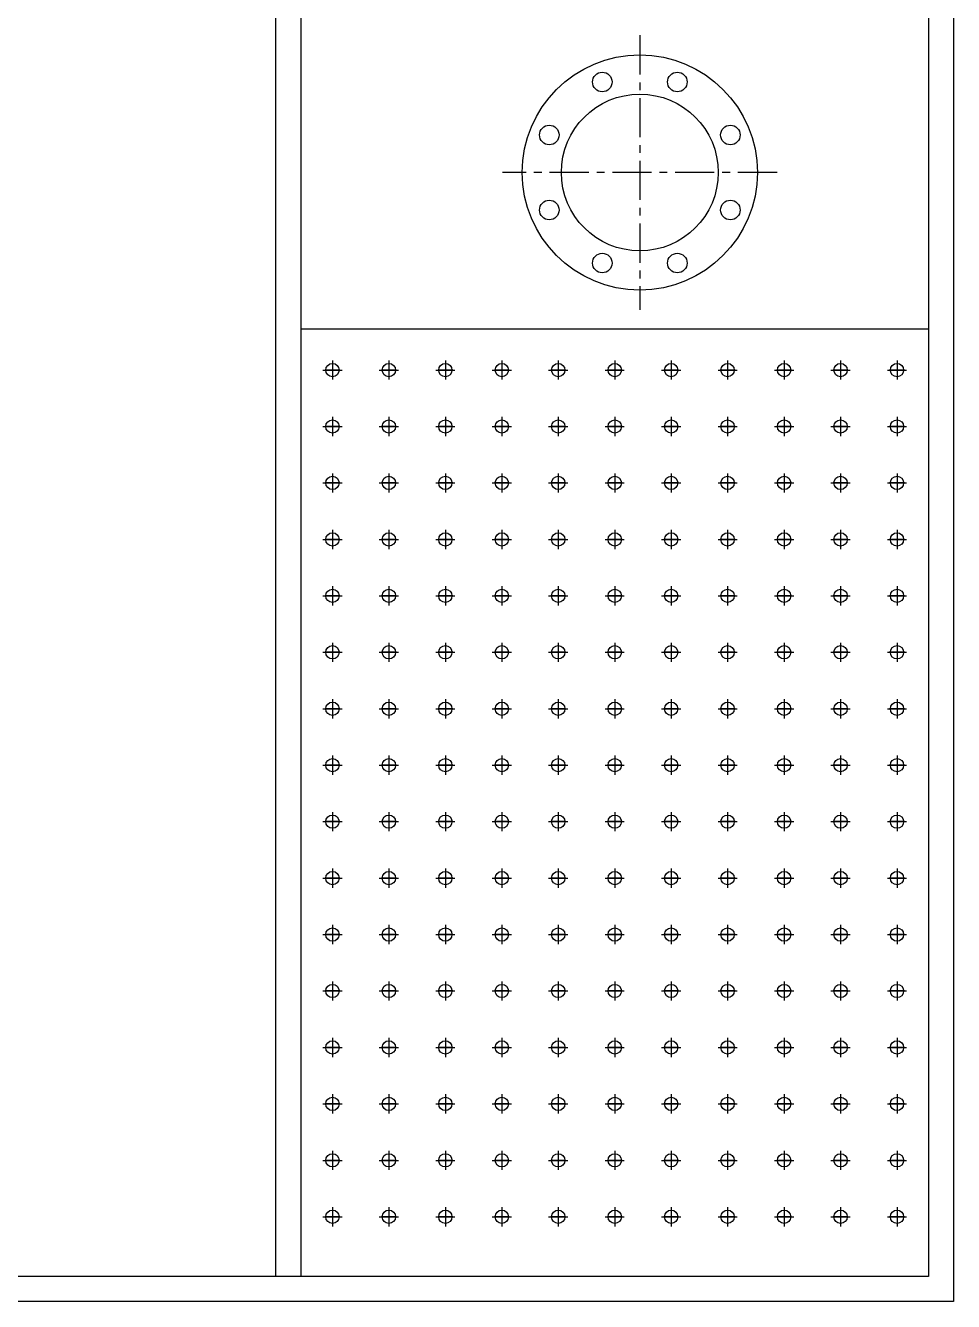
# Model space of a CAD drawing. Header units: millimetres. Extents: x 14797 to 39010, y -1427 to 15695.
# Drawn here: x 23858 to 25337, y 9922 to 11956 of the extents above; entities that cross this region are included whole.
import ezdxf

# ---------------------------------------------------------------- set-up
doc = ezdxf.new("R2010")
doc.units = ezdxf.units.MM
doc.linetypes.add('CENTER', pattern=[2, 1.25, -0.25, 0.25, -0.25])
doc.layers.add('CENTER', color=1, linetype='CENTER')

msp = doc.modelspace()

# ---------------------------------------------------------------- linework, layer by layer
at = {"color": 3}
for p, q in [((25337, 13521.9), (25337, 9921.9)), ((24257, 9961.9), (24257, 13481.9)), ((24297, 9961.9), (24297, 13481.9)), ((25297, 13481.9), (25297, 9961.9)), ((25297, 11471.9), (24297, 11471.9)), ((25297, 9961.9), (19947, 9961.9)), ((25337, 9921.9), (18867, 9921.9))]:
    msp.add_line(p, q, dxfattribs=at)
for centre, radius in [((24837, 11721.9), 187.5), ((24777.2, 11866.2), 15.6), ((24896.8, 11866.2), 15.6), ((24837, 11721.9), 125), ((24692.7, 11781.7), 15.6), ((24981.4, 11781.7), 15.6), ((24692.7, 11662.1), 15.6), ((24981.4, 11662.1), 15.6), ((24777.2, 11577.5), 15.6), ((24896.8, 11577.5), 15.6)]:
    msp.add_circle(centre, radius, dxfattribs=at)
for centre in [(24347, 11406.9), (24437, 11406.9), (24527, 11406.9), (24617, 11406.9), (24707, 11406.9), (24797, 11406.9), (24887, 11406.9), (24977, 11406.9), (25067, 11406.9), (25157, 11406.9), (25247, 11406.9), (24347, 11316.9), (24437, 11316.9), (24527, 11316.9), (24617, 11316.9), (24707, 11316.9), (24797, 11316.9), (24887, 11316.9), (24977, 11316.9), (25067, 11316.9), (25157, 11316.9), (25247, 11316.9), (24347, 11226.9), (24437, 11226.9), (24527, 11226.9), (24617, 11226.9), (24707, 11226.9), (24797, 11226.9), (24887, 11226.9), (24977, 11226.9), (25067, 11226.9), (25157, 11226.9), (25247, 11226.9), (24347, 11136.9), (24437, 11136.9), (24527, 11136.9), (24617, 11136.9), (24707, 11136.9), (24797, 11136.9), (24887, 11136.9), (24977, 11136.9), (25067, 11136.9), (25157, 11136.9), (25247, 11136.9), (24347, 11046.9), (24437, 11046.9), (24527, 11046.9), (24617, 11046.9), (24707, 11046.9), (24797, 11046.9), (24887, 11046.9), (24977, 11046.9), (25067, 11046.9), (25157, 11046.9), (25247, 11046.9), (24347, 10956.9), (24437, 10956.9), (24527, 10956.9), (24617, 10956.9), (24707, 10956.9), (24797, 10956.9), (24887, 10956.9), (24977, 10956.9), (25067, 10956.9), (25157, 10956.9), (25247, 10956.9), (24347, 10866.9), (24437, 10866.9), (24527, 10866.9), (24617, 10866.9), (24707, 10866.9), (24797, 10866.9), (24887, 10866.9), (24977, 10866.9), (25067, 10866.9), (25157, 10866.9), (25247, 10866.9), (24347, 10776.9), (24437, 10776.9), (24527, 10776.9), (24617, 10776.9), (24707, 10776.9), (24797, 10776.9), (24887, 10776.9), (24977, 10776.9), (25067, 10776.9), (25157, 10776.9), (25247, 10776.9), (24347, 10686.9), (24437, 10686.9), (24527, 10686.9), (24617, 10686.9), (24707, 10686.9), (24797, 10686.9), (24887, 10686.9), (24977, 10686.9), (25067, 10686.9), (25157, 10686.9), (25247, 10686.9), (24347, 10596.9), (24437, 10596.9), (24527, 10596.9), (24617, 10596.9), (24707, 10596.9), (24797, 10596.9), (24887, 10596.9), (24977, 10596.9), (25067, 10596.9), (25157, 10596.9), (25247, 10596.9), (24347, 10506.9), (24437, 10506.9), (24527, 10506.9), (24617, 10506.9), (24707, 10506.9), (24797, 10506.9), (24887, 10506.9), (24977, 10506.9), (25067, 10506.9), (25157, 10506.9), (25247, 10506.9), (24347, 10416.9), (24437, 10416.9), (24527, 10416.9), (24617, 10416.9), (24707, 10416.9), (24797, 10416.9), (24887, 10416.9), (24977, 10416.9), (25067, 10416.9), (25157, 10416.9), (25247, 10416.9), (24347, 10326.9), (24437, 10326.9), (24527, 10326.9), (24617, 10326.9), (24707, 10326.9), (24797, 10326.9), (24887, 10326.9), (24977, 10326.9), (25067, 10326.9), (25157, 10326.9), (25247, 10326.9), (24347, 10236.9), (24437, 10236.9), (24527, 10236.9), (24617, 10236.9), (24707, 10236.9), (24797, 10236.9), (24887, 10236.9), (24977, 10236.9), (25067, 10236.9), (25157, 10236.9), (25247, 10236.9), (24347, 10146.9), (24437, 10146.9), (24527, 10146.9), (24617, 10146.9), (24707, 10146.9), (24797, 10146.9), (24887, 10146.9), (24977, 10146.9), (25067, 10146.9), (25157, 10146.9), (25247, 10146.9), (24347, 10056.9), (24437, 10056.9), (24527, 10056.9), (24617, 10056.9), (24707, 10056.9), (24797, 10056.9), (24887, 10056.9), (24977, 10056.9), (25067, 10056.9), (25157, 10056.9), (25247, 10056.9)]:
    msp.add_circle(centre, 10.6)
at = {"layer": 'CENTER', "linetype": 'CENTER', "ltscale": 50}
for p, q in [((24837, 11940.6), (24837, 11503.1)), ((25055.8, 11721.9), (24618.3, 11721.9)), ((24347, 11422.2), (24347, 11391.6)), ((24347, 11418.6), (24347, 11395.1)), ((24437, 11422.2), (24437, 11391.6)), ((24437, 11418.6), (24437, 11395.1)), ((24527, 11422.2), (24527, 11391.6)), ((24527, 11418.6), (24527, 11395.1)), ((24617, 11422.2), (24617, 11391.6)), ((24617, 11418.6), (24617, 11395.1)), ((24707, 11422.2), (24707, 11391.6)), ((24707, 11418.6), (24707, 11395.1)), ((24797, 11422.2), (24797, 11391.6)), ((24797, 11418.6), (24797, 11395.1)), ((24887, 11422.2), (24887, 11391.6)), ((24887, 11418.6), (24887, 11395.1)), ((24977, 11422.2), (24977, 11391.6)), ((24977, 11418.6), (24977, 11395.1)), ((25067, 11422.2), (25067, 11391.6)), ((25067, 11418.6), (25067, 11395.1)), ((25157, 11422.2), (25157, 11391.6)), ((25157, 11418.6), (25157, 11395.1)), ((25247, 11422.2), (25247, 11391.6)), ((25247, 11418.6), (25247, 11395.1)), ((24331.7, 11406.9), (24362.3, 11406.9)), ((24358.8, 11406.9), (24335.3, 11406.9)), ((24335.3, 11406.9), (24358.8, 11406.9)), ((24358.8, 11406.9), (24335.3, 11406.9)), ((24421.7, 11406.9), (24452.3, 11406.9)), ((24448.8, 11406.9), (24425.3, 11406.9)), ((24425.3, 11406.9), (24448.8, 11406.9)), ((24448.8, 11406.9), (24425.3, 11406.9)), ((24511.7, 11406.9), (24542.3, 11406.9)), ((24538.8, 11406.9), (24515.3, 11406.9)), ((24515.3, 11406.9), (24538.8, 11406.9)), ((24538.8, 11406.9), (24515.3, 11406.9)), ((24601.7, 11406.9), (24632.3, 11406.9)), ((24628.8, 11406.9), (24605.3, 11406.9)), ((24605.3, 11406.9), (24628.8, 11406.9)), ((24628.8, 11406.9), (24605.3, 11406.9)), ((24691.7, 11406.9), (24722.3, 11406.9)), ((24718.8, 11406.9), (24695.3, 11406.9)), ((24695.3, 11406.9), (24718.8, 11406.9)), ((24718.8, 11406.9), (24695.3, 11406.9)), ((24781.7, 11406.9), (24812.3, 11406.9)), ((24808.8, 11406.9), (24785.3, 11406.9)), ((24785.3, 11406.9), (24808.8, 11406.9)), ((24808.8, 11406.9), (24785.3, 11406.9)), ((24871.7, 11406.9), (24902.3, 11406.9)), ((24898.8, 11406.9), (24875.3, 11406.9)), ((24875.3, 11406.9), (24898.8, 11406.9)), ((24898.8, 11406.9), (24875.3, 11406.9)), ((24961.7, 11406.9), (24992.3, 11406.9)), ((24988.8, 11406.9), (24965.3, 11406.9)), ((24965.3, 11406.9), (24988.8, 11406.9)), ((24988.8, 11406.9), (24965.3, 11406.9)), ((25051.7, 11406.9), (25082.3, 11406.9)), ((25078.8, 11406.9), (25055.3, 11406.9)), ((25055.3, 11406.9), (25078.8, 11406.9)), ((25078.8, 11406.9), (25055.3, 11406.9)), ((25141.7, 11406.9), (25172.3, 11406.9)), ((25168.8, 11406.9), (25145.3, 11406.9)), ((25145.3, 11406.9), (25168.8, 11406.9)), ((25168.8, 11406.9), (25145.3, 11406.9)), ((25231.7, 11406.9), (25262.3, 11406.9)), ((25258.8, 11406.9), (25235.3, 11406.9)), ((25235.3, 11406.9), (25258.8, 11406.9)), ((25258.8, 11406.9), (25235.3, 11406.9)), ((24347, 11332.2), (24347, 11301.6)), ((24437, 11332.2), (24437, 11301.6)), ((24527, 11332.2), (24527, 11301.6)), ((24617, 11332.2), (24617, 11301.6)), ((24707, 11332.2), (24707, 11301.6)), ((24797, 11332.2), (24797, 11301.6)), ((24887, 11332.2), (24887, 11301.6)), ((24977, 11332.2), (24977, 11301.6)), ((25067, 11332.2), (25067, 11301.6)), ((25157, 11332.2), (25157, 11301.6)), ((25247, 11332.2), (25247, 11301.6)), ((24331.7, 11316.9), (24362.3, 11316.9)), ((24358.8, 11316.9), (24335.3, 11316.9)), ((24335.3, 11316.9), (24358.8, 11316.9)), ((24358.8, 11316.9), (24335.3, 11316.9)), ((24347, 11328.6), (24347, 11305.1)), ((24421.7, 11316.9), (24452.3, 11316.9)), ((24448.8, 11316.9), (24425.3, 11316.9)), ((24425.3, 11316.9), (24448.8, 11316.9)), ((24448.8, 11316.9), (24425.3, 11316.9)), ((24437, 11328.6), (24437, 11305.1)), ((24511.7, 11316.9), (24542.3, 11316.9)), ((24538.8, 11316.9), (24515.3, 11316.9)), ((24515.3, 11316.9), (24538.8, 11316.9)), ((24538.8, 11316.9), (24515.3, 11316.9)), ((24527, 11328.6), (24527, 11305.1)), ((24601.7, 11316.9), (24632.3, 11316.9)), ((24628.8, 11316.9), (24605.3, 11316.9)), ((24605.3, 11316.9), (24628.8, 11316.9)), ((24628.8, 11316.9), (24605.3, 11316.9)), ((24617, 11328.6), (24617, 11305.1)), ((24691.7, 11316.9), (24722.3, 11316.9)), ((24718.8, 11316.9), (24695.3, 11316.9)), ((24695.3, 11316.9), (24718.8, 11316.9)), ((24718.8, 11316.9), (24695.3, 11316.9)), ((24707, 11328.6), (24707, 11305.1)), ((24781.7, 11316.9), (24812.3, 11316.9)), ((24808.8, 11316.9), (24785.3, 11316.9)), ((24785.3, 11316.9), (24808.8, 11316.9)), ((24808.8, 11316.9), (24785.3, 11316.9)), ((24797, 11328.6), (24797, 11305.1)), ((24871.7, 11316.9), (24902.3, 11316.9)), ((24898.8, 11316.9), (24875.3, 11316.9)), ((24875.3, 11316.9), (24898.8, 11316.9)), ((24898.8, 11316.9), (24875.3, 11316.9)), ((24887, 11328.6), (24887, 11305.1)), ((24961.7, 11316.9), (24992.3, 11316.9)), ((24988.8, 11316.9), (24965.3, 11316.9)), ((24965.3, 11316.9), (24988.8, 11316.9)), ((24988.8, 11316.9), (24965.3, 11316.9)), ((24977, 11328.6), (24977, 11305.1)), ((25051.7, 11316.9), (25082.3, 11316.9)), ((25078.8, 11316.9), (25055.3, 11316.9)), ((25055.3, 11316.9), (25078.8, 11316.9)), ((25078.8, 11316.9), (25055.3, 11316.9)), ((25067, 11328.6), (25067, 11305.1)), ((25141.7, 11316.9), (25172.3, 11316.9)), ((25168.8, 11316.9), (25145.3, 11316.9)), ((25145.3, 11316.9), (25168.8, 11316.9)), ((25168.8, 11316.9), (25145.3, 11316.9)), ((25157, 11328.6), (25157, 11305.1)), ((25231.7, 11316.9), (25262.3, 11316.9)), ((25258.8, 11316.9), (25235.3, 11316.9)), ((25235.3, 11316.9), (25258.8, 11316.9)), ((25258.8, 11316.9), (25235.3, 11316.9)), ((25247, 11328.6), (25247, 11305.1)), ((24347, 11242.2), (24347, 11211.6)), ((24347, 11238.6), (24347, 11215.1)), ((24437, 11242.2), (24437, 11211.6)), ((24437, 11238.6), (24437, 11215.1)), ((24527, 11242.2), (24527, 11211.6)), ((24527, 11238.6), (24527, 11215.1)), ((24617, 11242.2), (24617, 11211.6)), ((24617, 11238.6), (24617, 11215.1)), ((24707, 11242.2), (24707, 11211.6)), ((24707, 11238.6), (24707, 11215.1)), ((24797, 11242.2), (24797, 11211.6)), ((24797, 11238.6), (24797, 11215.1)), ((24887, 11242.2), (24887, 11211.6)), ((24887, 11238.6), (24887, 11215.1)), ((24977, 11242.2), (24977, 11211.6)), ((24977, 11238.6), (24977, 11215.1)), ((25067, 11242.2), (25067, 11211.6)), ((25067, 11238.6), (25067, 11215.1)), ((25157, 11242.2), (25157, 11211.6)), ((25157, 11238.6), (25157, 11215.1)), ((25247, 11242.2), (25247, 11211.6)), ((25247, 11238.6), (25247, 11215.1)), ((24331.7, 11226.9), (24362.3, 11226.9)), ((24358.8, 11226.9), (24335.3, 11226.9)), ((24335.3, 11226.9), (24358.8, 11226.9)), ((24358.8, 11226.9), (24335.3, 11226.9)), ((24421.7, 11226.9), (24452.3, 11226.9)), ((24448.8, 11226.9), (24425.3, 11226.9)), ((24425.3, 11226.9), (24448.8, 11226.9)), ((24448.8, 11226.9), (24425.3, 11226.9)), ((24511.7, 11226.9), (24542.3, 11226.9)), ((24538.8, 11226.9), (24515.3, 11226.9)), ((24515.3, 11226.9), (24538.8, 11226.9)), ((24538.8, 11226.9), (24515.3, 11226.9)), ((24601.7, 11226.9), (24632.3, 11226.9)), ((24628.8, 11226.9), (24605.3, 11226.9)), ((24605.3, 11226.9), (24628.8, 11226.9)), ((24628.8, 11226.9), (24605.3, 11226.9)), ((24691.7, 11226.9), (24722.3, 11226.9)), ((24718.8, 11226.9), (24695.3, 11226.9)), ((24695.3, 11226.9), (24718.8, 11226.9)), ((24718.8, 11226.9), (24695.3, 11226.9)), ((24781.7, 11226.9), (24812.3, 11226.9)), ((24808.8, 11226.9), (24785.3, 11226.9)), ((24785.3, 11226.9), (24808.8, 11226.9)), ((24808.8, 11226.9), (24785.3, 11226.9)), ((24871.7, 11226.9), (24902.3, 11226.9)), ((24898.8, 11226.9), (24875.3, 11226.9)), ((24875.3, 11226.9), (24898.8, 11226.9)), ((24898.8, 11226.9), (24875.3, 11226.9)), ((24961.7, 11226.9), (24992.3, 11226.9)), ((24988.8, 11226.9), (24965.3, 11226.9)), ((24965.3, 11226.9), (24988.8, 11226.9)), ((24988.8, 11226.9), (24965.3, 11226.9)), ((25051.7, 11226.9), (25082.3, 11226.9)), ((25078.8, 11226.9), (25055.3, 11226.9)), ((25055.3, 11226.9), (25078.8, 11226.9)), ((25078.8, 11226.9), (25055.3, 11226.9)), ((25141.7, 11226.9), (25172.3, 11226.9)), ((25168.8, 11226.9), (25145.3, 11226.9)), ((25145.3, 11226.9), (25168.8, 11226.9)), ((25168.8, 11226.9), (25145.3, 11226.9)), ((25231.7, 11226.9), (25262.3, 11226.9)), ((25258.8, 11226.9), (25235.3, 11226.9)), ((25235.3, 11226.9), (25258.8, 11226.9)), ((25258.8, 11226.9), (25235.3, 11226.9)), ((24347, 11152.2), (24347, 11121.6)), ((24347, 11148.6), (24347, 11125.1)), ((24437, 11152.2), (24437, 11121.6)), ((24437, 11148.6), (24437, 11125.1)), ((24527, 11152.2), (24527, 11121.6)), ((24527, 11148.6), (24527, 11125.1)), ((24617, 11152.2), (24617, 11121.6)), ((24617, 11148.6), (24617, 11125.1)), ((24707, 11152.2), (24707, 11121.6)), ((24707, 11148.6), (24707, 11125.1)), ((24797, 11152.2), (24797, 11121.6)), ((24797, 11148.6), (24797, 11125.1)), ((24887, 11152.2), (24887, 11121.6)), ((24887, 11148.6), (24887, 11125.1)), ((24977, 11152.2), (24977, 11121.6)), ((24977, 11148.6), (24977, 11125.1)), ((25067, 11152.2), (25067, 11121.6)), ((25067, 11148.6), (25067, 11125.1)), ((25157, 11152.2), (25157, 11121.6)), ((25157, 11148.6), (25157, 11125.1)), ((25247, 11152.2), (25247, 11121.6)), ((25247, 11148.6), (25247, 11125.1)), ((24331.7, 11136.9), (24362.3, 11136.9)), ((24358.8, 11136.9), (24335.3, 11136.9)), ((24335.3, 11136.9), (24358.8, 11136.9)), ((24358.8, 11136.9), (24335.3, 11136.9)), ((24421.7, 11136.9), (24452.3, 11136.9)), ((24448.8, 11136.9), (24425.3, 11136.9)), ((24425.3, 11136.9), (24448.8, 11136.9)), ((24448.8, 11136.9), (24425.3, 11136.9)), ((24511.7, 11136.9), (24542.3, 11136.9)), ((24538.8, 11136.9), (24515.3, 11136.9)), ((24515.3, 11136.9), (24538.8, 11136.9)), ((24538.8, 11136.9), (24515.3, 11136.9)), ((24601.7, 11136.9), (24632.3, 11136.9)), ((24628.8, 11136.9), (24605.3, 11136.9)), ((24605.3, 11136.9), (24628.8, 11136.9)), ((24628.8, 11136.9), (24605.3, 11136.9)), ((24691.7, 11136.9), (24722.3, 11136.9)), ((24718.8, 11136.9), (24695.3, 11136.9)), ((24695.3, 11136.9), (24718.8, 11136.9)), ((24718.8, 11136.9), (24695.3, 11136.9)), ((24781.7, 11136.9), (24812.3, 11136.9)), ((24808.8, 11136.9), (24785.3, 11136.9)), ((24785.3, 11136.9), (24808.8, 11136.9)), ((24808.8, 11136.9), (24785.3, 11136.9)), ((24871.7, 11136.9), (24902.3, 11136.9)), ((24898.8, 11136.9), (24875.3, 11136.9)), ((24875.3, 11136.9), (24898.8, 11136.9)), ((24898.8, 11136.9), (24875.3, 11136.9)), ((24961.7, 11136.9), (24992.3, 11136.9)), ((24988.8, 11136.9), (24965.3, 11136.9)), ((24965.3, 11136.9), (24988.8, 11136.9)), ((24988.8, 11136.9), (24965.3, 11136.9)), ((25051.7, 11136.9), (25082.3, 11136.9)), ((25078.8, 11136.9), (25055.3, 11136.9)), ((25055.3, 11136.9), (25078.8, 11136.9)), ((25078.8, 11136.9), (25055.3, 11136.9)), ((25141.7, 11136.9), (25172.3, 11136.9)), ((25168.8, 11136.9), (25145.3, 11136.9)), ((25145.3, 11136.9), (25168.8, 11136.9)), ((25168.8, 11136.9), (25145.3, 11136.9)), ((25231.7, 11136.9), (25262.3, 11136.9)), ((25258.8, 11136.9), (25235.3, 11136.9)), ((25235.3, 11136.9), (25258.8, 11136.9)), ((25258.8, 11136.9), (25235.3, 11136.9)), ((24331.7, 11046.9), (24362.3, 11046.9)), ((24358.8, 11046.9), (24335.3, 11046.9)), ((24335.3, 11046.9), (24358.8, 11046.9)), ((24358.8, 11046.9), (24335.3, 11046.9)), ((24347, 11062.2), (24347, 11031.6)), ((24347, 11058.6), (24347, 11035.1)), ((24421.7, 11046.9), (24452.3, 11046.9)), ((24448.8, 11046.9), (24425.3, 11046.9)), ((24425.3, 11046.9), (24448.8, 11046.9)), ((24448.8, 11046.9), (24425.3, 11046.9)), ((24437, 11062.2), (24437, 11031.6)), ((24437, 11058.6), (24437, 11035.1)), ((24511.7, 11046.9), (24542.3, 11046.9)), ((24538.8, 11046.9), (24515.3, 11046.9)), ((24515.3, 11046.9), (24538.8, 11046.9)), ((24538.8, 11046.9), (24515.3, 11046.9)), ((24527, 11062.2), (24527, 11031.6)), ((24527, 11058.6), (24527, 11035.1)), ((24601.7, 11046.9), (24632.3, 11046.9)), ((24628.8, 11046.9), (24605.3, 11046.9)), ((24605.3, 11046.9), (24628.8, 11046.9)), ((24628.8, 11046.9), (24605.3, 11046.9)), ((24617, 11062.2), (24617, 11031.6)), ((24617, 11058.6), (24617, 11035.1)), ((24691.7, 11046.9), (24722.3, 11046.9)), ((24718.8, 11046.9), (24695.3, 11046.9)), ((24695.3, 11046.9), (24718.8, 11046.9)), ((24718.8, 11046.9), (24695.3, 11046.9)), ((24707, 11062.2), (24707, 11031.6)), ((24707, 11058.6), (24707, 11035.1)), ((24781.7, 11046.9), (24812.3, 11046.9)), ((24808.8, 11046.9), (24785.3, 11046.9)), ((24785.3, 11046.9), (24808.8, 11046.9)), ((24808.8, 11046.9), (24785.3, 11046.9)), ((24797, 11062.2), (24797, 11031.6)), ((24797, 11058.6), (24797, 11035.1)), ((24871.7, 11046.9), (24902.3, 11046.9)), ((24898.8, 11046.9), (24875.3, 11046.9)), ((24875.3, 11046.9), (24898.8, 11046.9)), ((24898.8, 11046.9), (24875.3, 11046.9)), ((24887, 11062.2), (24887, 11031.6)), ((24887, 11058.6), (24887, 11035.1)), ((24961.7, 11046.9), (24992.3, 11046.9)), ((24988.8, 11046.9), (24965.3, 11046.9)), ((24965.3, 11046.9), (24988.8, 11046.9)), ((24988.8, 11046.9), (24965.3, 11046.9)), ((24977, 11062.2), (24977, 11031.6)), ((24977, 11058.6), (24977, 11035.1)), ((25051.7, 11046.9), (25082.3, 11046.9)), ((25078.8, 11046.9), (25055.3, 11046.9)), ((25055.3, 11046.9), (25078.8, 11046.9)), ((25078.8, 11046.9), (25055.3, 11046.9)), ((25067, 11062.2), (25067, 11031.6)), ((25067, 11058.6), (25067, 11035.1)), ((25141.7, 11046.9), (25172.3, 11046.9)), ((25168.8, 11046.9), (25145.3, 11046.9)), ((25145.3, 11046.9), (25168.8, 11046.9)), ((25168.8, 11046.9), (25145.3, 11046.9)), ((25157, 11062.2), (25157, 11031.6)), ((25157, 11058.6), (25157, 11035.1)), ((25231.7, 11046.9), (25262.3, 11046.9)), ((25258.8, 11046.9), (25235.3, 11046.9)), ((25235.3, 11046.9), (25258.8, 11046.9)), ((25258.8, 11046.9), (25235.3, 11046.9)), ((25247, 11062.2), (25247, 11031.6)), ((25247, 11058.6), (25247, 11035.1)), ((24347, 10972.2), (24347, 10941.6)), ((24347, 10968.6), (24347, 10945.1)), ((24437, 10972.2), (24437, 10941.6)), ((24437, 10968.6), (24437, 10945.1)), ((24527, 10972.2), (24527, 10941.6)), ((24527, 10968.6), (24527, 10945.1)), ((24617, 10972.2), (24617, 10941.6)), ((24617, 10968.6), (24617, 10945.1)), ((24707, 10972.2), (24707, 10941.6)), ((24707, 10968.6), (24707, 10945.1)), ((24797, 10972.2), (24797, 10941.6)), ((24797, 10968.6), (24797, 10945.1)), ((24887, 10972.2), (24887, 10941.6)), ((24887, 10968.6), (24887, 10945.1)), ((24977, 10972.2), (24977, 10941.6)), ((24977, 10968.6), (24977, 10945.1)), ((25067, 10972.2), (25067, 10941.6)), ((25067, 10968.6), (25067, 10945.1)), ((25157, 10972.2), (25157, 10941.6)), ((25157, 10968.6), (25157, 10945.1)), ((25247, 10972.2), (25247, 10941.6)), ((25247, 10968.6), (25247, 10945.1)), ((24331.7, 10956.9), (24362.3, 10956.9)), ((24358.8, 10956.9), (24335.3, 10956.9)), ((24335.3, 10956.9), (24358.8, 10956.9)), ((24358.8, 10956.9), (24335.3, 10956.9)), ((24421.7, 10956.9), (24452.3, 10956.9)), ((24448.8, 10956.9), (24425.3, 10956.9)), ((24425.3, 10956.9), (24448.8, 10956.9)), ((24448.8, 10956.9), (24425.3, 10956.9)), ((24511.7, 10956.9), (24542.3, 10956.9)), ((24538.8, 10956.9), (24515.3, 10956.9)), ((24515.3, 10956.9), (24538.8, 10956.9)), ((24538.8, 10956.9), (24515.3, 10956.9)), ((24601.7, 10956.9), (24632.3, 10956.9)), ((24628.8, 10956.9), (24605.3, 10956.9)), ((24605.3, 10956.9), (24628.8, 10956.9)), ((24628.8, 10956.9), (24605.3, 10956.9)), ((24691.7, 10956.9), (24722.3, 10956.9)), ((24718.8, 10956.9), (24695.3, 10956.9)), ((24695.3, 10956.9), (24718.8, 10956.9)), ((24718.8, 10956.9), (24695.3, 10956.9)), ((24781.7, 10956.9), (24812.3, 10956.9)), ((24808.8, 10956.9), (24785.3, 10956.9)), ((24785.3, 10956.9), (24808.8, 10956.9)), ((24808.8, 10956.9), (24785.3, 10956.9)), ((24871.7, 10956.9), (24902.3, 10956.9)), ((24898.8, 10956.9), (24875.3, 10956.9)), ((24875.3, 10956.9), (24898.8, 10956.9)), ((24898.8, 10956.9), (24875.3, 10956.9)), ((24961.7, 10956.9), (24992.3, 10956.9)), ((24988.8, 10956.9), (24965.3, 10956.9)), ((24965.3, 10956.9), (24988.8, 10956.9)), ((24988.8, 10956.9), (24965.3, 10956.9)), ((25051.7, 10956.9), (25082.3, 10956.9)), ((25078.8, 10956.9), (25055.3, 10956.9)), ((25055.3, 10956.9), (25078.8, 10956.9)), ((25078.8, 10956.9), (25055.3, 10956.9)), ((25141.7, 10956.9), (25172.3, 10956.9)), ((25168.8, 10956.9), (25145.3, 10956.9)), ((25145.3, 10956.9), (25168.8, 10956.9)), ((25168.8, 10956.9), (25145.3, 10956.9)), ((25231.7, 10956.9), (25262.3, 10956.9)), ((25258.8, 10956.9), (25235.3, 10956.9)), ((25235.3, 10956.9), (25258.8, 10956.9)), ((25258.8, 10956.9), (25235.3, 10956.9)), ((24331.7, 10866.9), (24362.3, 10866.9)), ((24358.8, 10866.9), (24335.3, 10866.9)), ((24335.3, 10866.9), (24358.8, 10866.9)), ((24358.8, 10866.9), (24335.3, 10866.9)), ((24347, 10882.2), (24347, 10851.6)), ((24347, 10878.6), (24347, 10855.1)), ((24421.7, 10866.9), (24452.3, 10866.9)), ((24448.8, 10866.9), (24425.3, 10866.9)), ((24425.3, 10866.9), (24448.8, 10866.9)), ((24448.8, 10866.9), (24425.3, 10866.9)), ((24437, 10882.2), (24437, 10851.6)), ((24437, 10878.6), (24437, 10855.1)), ((24511.7, 10866.9), (24542.3, 10866.9)), ((24538.8, 10866.9), (24515.3, 10866.9)), ((24515.3, 10866.9), (24538.8, 10866.9)), ((24538.8, 10866.9), (24515.3, 10866.9)), ((24527, 10882.2), (24527, 10851.6)), ((24527, 10878.6), (24527, 10855.1)), ((24601.7, 10866.9), (24632.3, 10866.9)), ((24628.8, 10866.9), (24605.3, 10866.9)), ((24605.3, 10866.9), (24628.8, 10866.9)), ((24628.8, 10866.9), (24605.3, 10866.9)), ((24617, 10882.2), (24617, 10851.6)), ((24617, 10878.6), (24617, 10855.1)), ((24691.7, 10866.9), (24722.3, 10866.9)), ((24718.8, 10866.9), (24695.3, 10866.9)), ((24695.3, 10866.9), (24718.8, 10866.9)), ((24718.8, 10866.9), (24695.3, 10866.9)), ((24707, 10882.2), (24707, 10851.6)), ((24707, 10878.6), (24707, 10855.1)), ((24781.7, 10866.9), (24812.3, 10866.9)), ((24808.8, 10866.9), (24785.3, 10866.9)), ((24785.3, 10866.9), (24808.8, 10866.9)), ((24808.8, 10866.9), (24785.3, 10866.9)), ((24797, 10882.2), (24797, 10851.6)), ((24797, 10878.6), (24797, 10855.1)), ((24871.7, 10866.9), (24902.3, 10866.9)), ((24898.8, 10866.9), (24875.3, 10866.9)), ((24875.3, 10866.9), (24898.8, 10866.9)), ((24898.8, 10866.9), (24875.3, 10866.9)), ((24887, 10882.2), (24887, 10851.6)), ((24887, 10878.6), (24887, 10855.1)), ((24961.7, 10866.9), (24992.3, 10866.9)), ((24988.8, 10866.9), (24965.3, 10866.9)), ((24965.3, 10866.9), (24988.8, 10866.9)), ((24988.8, 10866.9), (24965.3, 10866.9)), ((24977, 10882.2), (24977, 10851.6)), ((24977, 10878.6), (24977, 10855.1)), ((25051.7, 10866.9), (25082.3, 10866.9)), ((25078.8, 10866.9), (25055.3, 10866.9)), ((25055.3, 10866.9), (25078.8, 10866.9)), ((25078.8, 10866.9), (25055.3, 10866.9)), ((25067, 10882.2), (25067, 10851.6)), ((25067, 10878.6), (25067, 10855.1)), ((25141.7, 10866.9), (25172.3, 10866.9)), ((25168.8, 10866.9), (25145.3, 10866.9)), ((25145.3, 10866.9), (25168.8, 10866.9)), ((25168.8, 10866.9), (25145.3, 10866.9)), ((25157, 10882.2), (25157, 10851.6)), ((25157, 10878.6), (25157, 10855.1)), ((25231.7, 10866.9), (25262.3, 10866.9)), ((25258.8, 10866.9), (25235.3, 10866.9)), ((25235.3, 10866.9), (25258.8, 10866.9)), ((25258.8, 10866.9), (25235.3, 10866.9)), ((25247, 10882.2), (25247, 10851.6)), ((25247, 10878.6), (25247, 10855.1)), ((24347, 10792.2), (24347, 10761.6)), ((24347, 10788.6), (24347, 10765.1)), ((24437, 10792.2), (24437, 10761.6)), ((24437, 10788.6), (24437, 10765.1)), ((24527, 10792.2), (24527, 10761.6)), ((24527, 10788.6), (24527, 10765.1)), ((24617, 10792.2), (24617, 10761.6)), ((24617, 10788.6), (24617, 10765.1)), ((24707, 10792.2), (24707, 10761.6)), ((24707, 10788.6), (24707, 10765.1)), ((24797, 10792.2), (24797, 10761.6)), ((24797, 10788.6), (24797, 10765.1)), ((24887, 10792.2), (24887, 10761.6)), ((24887, 10788.6), (24887, 10765.1)), ((24977, 10792.2), (24977, 10761.6)), ((24977, 10788.6), (24977, 10765.1)), ((25067, 10792.2), (25067, 10761.6)), ((25067, 10788.6), (25067, 10765.1)), ((25157, 10792.2), (25157, 10761.6)), ((25157, 10788.6), (25157, 10765.1)), ((25247, 10792.2), (25247, 10761.6)), ((25247, 10788.6), (25247, 10765.1)), ((24331.7, 10776.9), (24362.3, 10776.9)), ((24358.8, 10776.9), (24335.3, 10776.9)), ((24335.3, 10776.9), (24358.8, 10776.9)), ((24358.8, 10776.9), (24335.3, 10776.9)), ((24421.7, 10776.9), (24452.3, 10776.9)), ((24448.8, 10776.9), (24425.3, 10776.9)), ((24425.3, 10776.9), (24448.8, 10776.9)), ((24448.8, 10776.9), (24425.3, 10776.9)), ((24511.7, 10776.9), (24542.3, 10776.9)), ((24538.8, 10776.9), (24515.3, 10776.9)), ((24515.3, 10776.9), (24538.8, 10776.9)), ((24538.8, 10776.9), (24515.3, 10776.9)), ((24601.7, 10776.9), (24632.3, 10776.9)), ((24628.8, 10776.9), (24605.3, 10776.9)), ((24605.3, 10776.9), (24628.8, 10776.9)), ((24628.8, 10776.9), (24605.3, 10776.9)), ((24691.7, 10776.9), (24722.3, 10776.9)), ((24718.8, 10776.9), (24695.3, 10776.9)), ((24695.3, 10776.9), (24718.8, 10776.9)), ((24718.8, 10776.9), (24695.3, 10776.9)), ((24781.7, 10776.9), (24812.3, 10776.9)), ((24808.8, 10776.9), (24785.3, 10776.9)), ((24785.3, 10776.9), (24808.8, 10776.9)), ((24808.8, 10776.9), (24785.3, 10776.9)), ((24871.7, 10776.9), (24902.3, 10776.9)), ((24898.8, 10776.9), (24875.3, 10776.9)), ((24875.3, 10776.9), (24898.8, 10776.9)), ((24898.8, 10776.9), (24875.3, 10776.9)), ((24961.7, 10776.9), (24992.3, 10776.9)), ((24988.8, 10776.9), (24965.3, 10776.9)), ((24965.3, 10776.9), (24988.8, 10776.9)), ((24988.8, 10776.9), (24965.3, 10776.9)), ((25051.7, 10776.9), (25082.3, 10776.9)), ((25078.8, 10776.9), (25055.3, 10776.9)), ((25055.3, 10776.9), (25078.8, 10776.9)), ((25078.8, 10776.9), (25055.3, 10776.9)), ((25141.7, 10776.9), (25172.3, 10776.9)), ((25168.8, 10776.9), (25145.3, 10776.9)), ((25145.3, 10776.9), (25168.8, 10776.9)), ((25168.8, 10776.9), (25145.3, 10776.9)), ((25231.7, 10776.9), (25262.3, 10776.9)), ((25258.8, 10776.9), (25235.3, 10776.9)), ((25235.3, 10776.9), (25258.8, 10776.9)), ((25258.8, 10776.9), (25235.3, 10776.9)), ((24347, 10702.2), (24347, 10671.6)), ((24437, 10702.2), (24437, 10671.6)), ((24527, 10702.2), (24527, 10671.6)), ((24617, 10702.2), (24617, 10671.6)), ((24707, 10702.2), (24707, 10671.6)), ((24797, 10702.2), (24797, 10671.6)), ((24887, 10702.2), (24887, 10671.6)), ((24977, 10702.2), (24977, 10671.6)), ((25067, 10702.2), (25067, 10671.6)), ((25157, 10702.2), (25157, 10671.6)), ((25247, 10702.2), (25247, 10671.6)), ((24331.7, 10686.9), (24362.3, 10686.9)), ((24358.8, 10686.9), (24335.3, 10686.9)), ((24335.3, 10686.9), (24358.8, 10686.9)), ((24358.8, 10686.9), (24335.3, 10686.9)), ((24347, 10698.6), (24347, 10675.1)), ((24421.7, 10686.9), (24452.3, 10686.9)), ((24448.8, 10686.9), (24425.3, 10686.9)), ((24425.3, 10686.9), (24448.8, 10686.9)), ((24448.8, 10686.9), (24425.3, 10686.9)), ((24437, 10698.6), (24437, 10675.1)), ((24511.7, 10686.9), (24542.3, 10686.9)), ((24538.8, 10686.9), (24515.3, 10686.9)), ((24515.3, 10686.9), (24538.8, 10686.9)), ((24538.8, 10686.9), (24515.3, 10686.9)), ((24527, 10698.6), (24527, 10675.1)), ((24601.7, 10686.9), (24632.3, 10686.9)), ((24628.8, 10686.9), (24605.3, 10686.9)), ((24605.3, 10686.9), (24628.8, 10686.9)), ((24628.8, 10686.9), (24605.3, 10686.9)), ((24617, 10698.6), (24617, 10675.1)), ((24691.7, 10686.9), (24722.3, 10686.9)), ((24718.8, 10686.9), (24695.3, 10686.9)), ((24695.3, 10686.9), (24718.8, 10686.9)), ((24718.8, 10686.9), (24695.3, 10686.9)), ((24707, 10698.6), (24707, 10675.1)), ((24781.7, 10686.9), (24812.3, 10686.9)), ((24808.8, 10686.9), (24785.3, 10686.9)), ((24785.3, 10686.9), (24808.8, 10686.9)), ((24808.8, 10686.9), (24785.3, 10686.9)), ((24797, 10698.6), (24797, 10675.1)), ((24871.7, 10686.9), (24902.3, 10686.9)), ((24898.8, 10686.9), (24875.3, 10686.9)), ((24875.3, 10686.9), (24898.8, 10686.9)), ((24898.8, 10686.9), (24875.3, 10686.9)), ((24887, 10698.6), (24887, 10675.1)), ((24961.7, 10686.9), (24992.3, 10686.9)), ((24988.8, 10686.9), (24965.3, 10686.9)), ((24965.3, 10686.9), (24988.8, 10686.9)), ((24988.8, 10686.9), (24965.3, 10686.9)), ((24977, 10698.6), (24977, 10675.1)), ((25051.7, 10686.9), (25082.3, 10686.9)), ((25078.8, 10686.9), (25055.3, 10686.9)), ((25055.3, 10686.9), (25078.8, 10686.9)), ((25078.8, 10686.9), (25055.3, 10686.9)), ((25067, 10698.6), (25067, 10675.1)), ((25141.7, 10686.9), (25172.3, 10686.9)), ((25168.8, 10686.9), (25145.3, 10686.9)), ((25145.3, 10686.9), (25168.8, 10686.9)), ((25168.8, 10686.9), (25145.3, 10686.9)), ((25157, 10698.6), (25157, 10675.1)), ((25231.7, 10686.9), (25262.3, 10686.9)), ((25258.8, 10686.9), (25235.3, 10686.9)), ((25235.3, 10686.9), (25258.8, 10686.9)), ((25258.8, 10686.9), (25235.3, 10686.9)), ((25247, 10698.6), (25247, 10675.1)), ((24347, 10612.2), (24347, 10581.6)), ((24347, 10608.6), (24347, 10585.1)), ((24437, 10612.2), (24437, 10581.6)), ((24437, 10608.6), (24437, 10585.1)), ((24527, 10612.2), (24527, 10581.6)), ((24527, 10608.6), (24527, 10585.1)), ((24617, 10612.2), (24617, 10581.6)), ((24617, 10608.6), (24617, 10585.1)), ((24707, 10612.2), (24707, 10581.6)), ((24707, 10608.6), (24707, 10585.1)), ((24797, 10612.2), (24797, 10581.6)), ((24797, 10608.6), (24797, 10585.1)), ((24887, 10612.2), (24887, 10581.6)), ((24887, 10608.6), (24887, 10585.1)), ((24977, 10612.2), (24977, 10581.6)), ((24977, 10608.6), (24977, 10585.1)), ((25067, 10612.2), (25067, 10581.6)), ((25067, 10608.6), (25067, 10585.1)), ((25157, 10612.2), (25157, 10581.6)), ((25157, 10608.6), (25157, 10585.1)), ((25247, 10612.2), (25247, 10581.6)), ((25247, 10608.6), (25247, 10585.1)), ((24331.7, 10596.9), (24362.3, 10596.9)), ((24358.8, 10596.9), (24335.3, 10596.9)), ((24335.3, 10596.9), (24358.8, 10596.9)), ((24358.8, 10596.9), (24335.3, 10596.9)), ((24421.7, 10596.9), (24452.3, 10596.9)), ((24448.8, 10596.9), (24425.3, 10596.9)), ((24425.3, 10596.9), (24448.8, 10596.9)), ((24448.8, 10596.9), (24425.3, 10596.9)), ((24511.7, 10596.9), (24542.3, 10596.9)), ((24538.8, 10596.9), (24515.3, 10596.9)), ((24515.3, 10596.9), (24538.8, 10596.9)), ((24538.8, 10596.9), (24515.3, 10596.9)), ((24601.7, 10596.9), (24632.3, 10596.9)), ((24628.8, 10596.9), (24605.3, 10596.9)), ((24605.3, 10596.9), (24628.8, 10596.9)), ((24628.8, 10596.9), (24605.3, 10596.9)), ((24691.7, 10596.9), (24722.3, 10596.9)), ((24718.8, 10596.9), (24695.3, 10596.9)), ((24695.3, 10596.9), (24718.8, 10596.9)), ((24718.8, 10596.9), (24695.3, 10596.9)), ((24781.7, 10596.9), (24812.3, 10596.9)), ((24808.8, 10596.9), (24785.3, 10596.9)), ((24785.3, 10596.9), (24808.8, 10596.9)), ((24808.8, 10596.9), (24785.3, 10596.9)), ((24871.7, 10596.9), (24902.3, 10596.9)), ((24898.8, 10596.9), (24875.3, 10596.9)), ((24875.3, 10596.9), (24898.8, 10596.9)), ((24898.8, 10596.9), (24875.3, 10596.9)), ((24961.7, 10596.9), (24992.3, 10596.9)), ((24988.8, 10596.9), (24965.3, 10596.9)), ((24965.3, 10596.9), (24988.8, 10596.9)), ((24988.8, 10596.9), (24965.3, 10596.9)), ((25051.7, 10596.9), (25082.3, 10596.9)), ((25078.8, 10596.9), (25055.3, 10596.9)), ((25055.3, 10596.9), (25078.8, 10596.9)), ((25078.8, 10596.9), (25055.3, 10596.9)), ((25141.7, 10596.9), (25172.3, 10596.9)), ((25168.8, 10596.9), (25145.3, 10596.9)), ((25145.3, 10596.9), (25168.8, 10596.9)), ((25168.8, 10596.9), (25145.3, 10596.9)), ((25231.7, 10596.9), (25262.3, 10596.9)), ((25258.8, 10596.9), (25235.3, 10596.9)), ((25235.3, 10596.9), (25258.8, 10596.9)), ((25258.8, 10596.9), (25235.3, 10596.9)), ((24347, 10522.2), (24347, 10491.6)), ((24347, 10518.6), (24347, 10495.1)), ((24437, 10522.2), (24437, 10491.6)), ((24437, 10518.6), (24437, 10495.1)), ((24527, 10522.2), (24527, 10491.6)), ((24527, 10518.6), (24527, 10495.1)), ((24617, 10522.2), (24617, 10491.6)), ((24617, 10518.6), (24617, 10495.1)), ((24707, 10522.2), (24707, 10491.6)), ((24707, 10518.6), (24707, 10495.1)), ((24797, 10522.2), (24797, 10491.6)), ((24797, 10518.6), (24797, 10495.1)), ((24887, 10522.2), (24887, 10491.6)), ((24887, 10518.6), (24887, 10495.1)), ((24977, 10522.2), (24977, 10491.6)), ((24977, 10518.6), (24977, 10495.1)), ((25067, 10522.2), (25067, 10491.6)), ((25067, 10518.6), (25067, 10495.1)), ((25157, 10522.2), (25157, 10491.6)), ((25157, 10518.6), (25157, 10495.1)), ((25247, 10522.2), (25247, 10491.6)), ((25247, 10518.6), (25247, 10495.1)), ((24331.7, 10506.9), (24362.3, 10506.9)), ((24358.8, 10506.9), (24335.3, 10506.9)), ((24335.3, 10506.9), (24358.8, 10506.9)), ((24358.8, 10506.9), (24335.3, 10506.9)), ((24421.7, 10506.9), (24452.3, 10506.9)), ((24448.8, 10506.9), (24425.3, 10506.9)), ((24425.3, 10506.9), (24448.8, 10506.9)), ((24448.8, 10506.9), (24425.3, 10506.9)), ((24511.7, 10506.9), (24542.3, 10506.9)), ((24538.8, 10506.9), (24515.3, 10506.9)), ((24515.3, 10506.9), (24538.8, 10506.9)), ((24538.8, 10506.9), (24515.3, 10506.9)), ((24601.7, 10506.9), (24632.3, 10506.9)), ((24628.8, 10506.9), (24605.3, 10506.9)), ((24605.3, 10506.9), (24628.8, 10506.9)), ((24628.8, 10506.9), (24605.3, 10506.9)), ((24691.7, 10506.9), (24722.3, 10506.9)), ((24718.8, 10506.9), (24695.3, 10506.9)), ((24695.3, 10506.9), (24718.8, 10506.9)), ((24718.8, 10506.9), (24695.3, 10506.9)), ((24781.7, 10506.9), (24812.3, 10506.9)), ((24808.8, 10506.9), (24785.3, 10506.9)), ((24785.3, 10506.9), (24808.8, 10506.9)), ((24808.8, 10506.9), (24785.3, 10506.9)), ((24871.7, 10506.9), (24902.3, 10506.9)), ((24898.8, 10506.9), (24875.3, 10506.9)), ((24875.3, 10506.9), (24898.8, 10506.9)), ((24898.8, 10506.9), (24875.3, 10506.9)), ((24961.7, 10506.9), (24992.3, 10506.9)), ((24988.8, 10506.9), (24965.3, 10506.9)), ((24965.3, 10506.9), (24988.8, 10506.9)), ((24988.8, 10506.9), (24965.3, 10506.9)), ((25051.7, 10506.9), (25082.3, 10506.9)), ((25078.8, 10506.9), (25055.3, 10506.9)), ((25055.3, 10506.9), (25078.8, 10506.9)), ((25078.8, 10506.9), (25055.3, 10506.9)), ((25141.7, 10506.9), (25172.3, 10506.9)), ((25168.8, 10506.9), (25145.3, 10506.9)), ((25145.3, 10506.9), (25168.8, 10506.9)), ((25168.8, 10506.9), (25145.3, 10506.9)), ((25231.7, 10506.9), (25262.3, 10506.9)), ((25258.8, 10506.9), (25235.3, 10506.9)), ((25235.3, 10506.9), (25258.8, 10506.9)), ((25258.8, 10506.9), (25235.3, 10506.9)), ((24331.7, 10416.9), (24362.3, 10416.9)), ((24358.8, 10416.9), (24335.3, 10416.9)), ((24335.3, 10416.9), (24358.8, 10416.9)), ((24358.8, 10416.9), (24335.3, 10416.9)), ((24347, 10432.2), (24347, 10401.6)), ((24347, 10428.6), (24347, 10405.1)), ((24421.7, 10416.9), (24452.3, 10416.9)), ((24448.8, 10416.9), (24425.3, 10416.9)), ((24425.3, 10416.9), (24448.8, 10416.9)), ((24448.8, 10416.9), (24425.3, 10416.9)), ((24437, 10432.2), (24437, 10401.6)), ((24437, 10428.6), (24437, 10405.1)), ((24511.7, 10416.9), (24542.3, 10416.9)), ((24538.8, 10416.9), (24515.3, 10416.9)), ((24515.3, 10416.9), (24538.8, 10416.9)), ((24538.8, 10416.9), (24515.3, 10416.9)), ((24527, 10432.2), (24527, 10401.6)), ((24527, 10428.6), (24527, 10405.1)), ((24601.7, 10416.9), (24632.3, 10416.9)), ((24628.8, 10416.9), (24605.3, 10416.9)), ((24605.3, 10416.9), (24628.8, 10416.9)), ((24628.8, 10416.9), (24605.3, 10416.9)), ((24617, 10432.2), (24617, 10401.6)), ((24617, 10428.6), (24617, 10405.1)), ((24691.7, 10416.9), (24722.3, 10416.9)), ((24718.8, 10416.9), (24695.3, 10416.9)), ((24695.3, 10416.9), (24718.8, 10416.9)), ((24718.8, 10416.9), (24695.3, 10416.9)), ((24707, 10432.2), (24707, 10401.6)), ((24707, 10428.6), (24707, 10405.1)), ((24781.7, 10416.9), (24812.3, 10416.9)), ((24808.8, 10416.9), (24785.3, 10416.9)), ((24785.3, 10416.9), (24808.8, 10416.9)), ((24808.8, 10416.9), (24785.3, 10416.9)), ((24797, 10432.2), (24797, 10401.6)), ((24797, 10428.6), (24797, 10405.1)), ((24871.7, 10416.9), (24902.3, 10416.9)), ((24898.8, 10416.9), (24875.3, 10416.9)), ((24875.3, 10416.9), (24898.8, 10416.9)), ((24898.8, 10416.9), (24875.3, 10416.9)), ((24887, 10432.2), (24887, 10401.6)), ((24887, 10428.6), (24887, 10405.1)), ((24961.7, 10416.9), (24992.3, 10416.9)), ((24988.8, 10416.9), (24965.3, 10416.9)), ((24965.3, 10416.9), (24988.8, 10416.9)), ((24988.8, 10416.9), (24965.3, 10416.9)), ((24977, 10432.2), (24977, 10401.6)), ((24977, 10428.6), (24977, 10405.1)), ((25051.7, 10416.9), (25082.3, 10416.9)), ((25078.8, 10416.9), (25055.3, 10416.9)), ((25055.3, 10416.9), (25078.8, 10416.9)), ((25078.8, 10416.9), (25055.3, 10416.9)), ((25067, 10432.2), (25067, 10401.6)), ((25067, 10428.6), (25067, 10405.1)), ((25141.7, 10416.9), (25172.3, 10416.9)), ((25168.8, 10416.9), (25145.3, 10416.9)), ((25145.3, 10416.9), (25168.8, 10416.9)), ((25168.8, 10416.9), (25145.3, 10416.9)), ((25157, 10432.2), (25157, 10401.6)), ((25157, 10428.6), (25157, 10405.1)), ((25231.7, 10416.9), (25262.3, 10416.9)), ((25258.8, 10416.9), (25235.3, 10416.9)), ((25235.3, 10416.9), (25258.8, 10416.9)), ((25258.8, 10416.9), (25235.3, 10416.9)), ((25247, 10432.2), (25247, 10401.6)), ((25247, 10428.6), (25247, 10405.1)), ((24347, 10342.2), (24347, 10311.6)), ((24347, 10338.6), (24347, 10315.1)), ((24437, 10342.2), (24437, 10311.6)), ((24437, 10338.6), (24437, 10315.1)), ((24527, 10342.2), (24527, 10311.6)), ((24527, 10338.6), (24527, 10315.1)), ((24617, 10342.2), (24617, 10311.6)), ((24617, 10338.6), (24617, 10315.1)), ((24707, 10342.2), (24707, 10311.6)), ((24707, 10338.6), (24707, 10315.1)), ((24797, 10342.2), (24797, 10311.6)), ((24797, 10338.6), (24797, 10315.1)), ((24887, 10342.2), (24887, 10311.6)), ((24887, 10338.6), (24887, 10315.1)), ((24977, 10342.2), (24977, 10311.6)), ((24977, 10338.6), (24977, 10315.1)), ((25067, 10342.2), (25067, 10311.6)), ((25067, 10338.6), (25067, 10315.1)), ((25157, 10342.2), (25157, 10311.6)), ((25157, 10338.6), (25157, 10315.1)), ((25247, 10342.2), (25247, 10311.6)), ((25247, 10338.6), (25247, 10315.1)), ((24331.7, 10326.9), (24362.3, 10326.9)), ((24358.8, 10326.9), (24335.3, 10326.9)), ((24335.3, 10326.9), (24358.8, 10326.9)), ((24358.8, 10326.9), (24335.3, 10326.9)), ((24421.7, 10326.9), (24452.3, 10326.9)), ((24448.8, 10326.9), (24425.3, 10326.9)), ((24425.3, 10326.9), (24448.8, 10326.9)), ((24448.8, 10326.9), (24425.3, 10326.9)), ((24511.7, 10326.9), (24542.3, 10326.9)), ((24538.8, 10326.9), (24515.3, 10326.9)), ((24515.3, 10326.9), (24538.8, 10326.9)), ((24538.8, 10326.9), (24515.3, 10326.9)), ((24601.7, 10326.9), (24632.3, 10326.9)), ((24628.8, 10326.9), (24605.3, 10326.9)), ((24605.3, 10326.9), (24628.8, 10326.9)), ((24628.8, 10326.9), (24605.3, 10326.9)), ((24691.7, 10326.9), (24722.3, 10326.9)), ((24718.8, 10326.9), (24695.3, 10326.9)), ((24695.3, 10326.9), (24718.8, 10326.9)), ((24718.8, 10326.9), (24695.3, 10326.9)), ((24781.7, 10326.9), (24812.3, 10326.9)), ((24808.8, 10326.9), (24785.3, 10326.9)), ((24785.3, 10326.9), (24808.8, 10326.9)), ((24808.8, 10326.9), (24785.3, 10326.9)), ((24871.7, 10326.9), (24902.3, 10326.9)), ((24898.8, 10326.9), (24875.3, 10326.9)), ((24875.3, 10326.9), (24898.8, 10326.9)), ((24898.8, 10326.9), (24875.3, 10326.9)), ((24961.7, 10326.9), (24992.3, 10326.9)), ((24988.8, 10326.9), (24965.3, 10326.9)), ((24965.3, 10326.9), (24988.8, 10326.9)), ((24988.8, 10326.9), (24965.3, 10326.9)), ((25051.7, 10326.9), (25082.3, 10326.9)), ((25078.8, 10326.9), (25055.3, 10326.9)), ((25055.3, 10326.9), (25078.8, 10326.9)), ((25078.8, 10326.9), (25055.3, 10326.9)), ((25141.7, 10326.9), (25172.3, 10326.9)), ((25168.8, 10326.9), (25145.3, 10326.9)), ((25145.3, 10326.9), (25168.8, 10326.9)), ((25168.8, 10326.9), (25145.3, 10326.9)), ((25231.7, 10326.9), (25262.3, 10326.9)), ((25258.8, 10326.9), (25235.3, 10326.9)), ((25235.3, 10326.9), (25258.8, 10326.9)), ((25258.8, 10326.9), (25235.3, 10326.9)), ((24331.7, 10236.9), (24362.3, 10236.9)), ((24358.8, 10236.9), (24335.3, 10236.9)), ((24335.3, 10236.9), (24358.8, 10236.9)), ((24358.8, 10236.9), (24335.3, 10236.9)), ((24347, 10252.2), (24347, 10221.6)), ((24347, 10248.6), (24347, 10225.1)), ((24421.7, 10236.9), (24452.3, 10236.9)), ((24448.8, 10236.9), (24425.3, 10236.9)), ((24425.3, 10236.9), (24448.8, 10236.9)), ((24448.8, 10236.9), (24425.3, 10236.9)), ((24437, 10252.2), (24437, 10221.6)), ((24437, 10248.6), (24437, 10225.1)), ((24511.7, 10236.9), (24542.3, 10236.9)), ((24538.8, 10236.9), (24515.3, 10236.9)), ((24515.3, 10236.9), (24538.8, 10236.9)), ((24538.8, 10236.9), (24515.3, 10236.9)), ((24527, 10252.2), (24527, 10221.6)), ((24527, 10248.6), (24527, 10225.1)), ((24601.7, 10236.9), (24632.3, 10236.9)), ((24628.8, 10236.9), (24605.3, 10236.9)), ((24605.3, 10236.9), (24628.8, 10236.9)), ((24628.8, 10236.9), (24605.3, 10236.9)), ((24617, 10252.2), (24617, 10221.6)), ((24617, 10248.6), (24617, 10225.1)), ((24691.7, 10236.9), (24722.3, 10236.9)), ((24718.8, 10236.9), (24695.3, 10236.9)), ((24695.3, 10236.9), (24718.8, 10236.9)), ((24718.8, 10236.9), (24695.3, 10236.9)), ((24707, 10252.2), (24707, 10221.6)), ((24707, 10248.6), (24707, 10225.1)), ((24781.7, 10236.9), (24812.3, 10236.9)), ((24808.8, 10236.9), (24785.3, 10236.9)), ((24785.3, 10236.9), (24808.8, 10236.9)), ((24808.8, 10236.9), (24785.3, 10236.9)), ((24797, 10252.2), (24797, 10221.6)), ((24797, 10248.6), (24797, 10225.1)), ((24871.7, 10236.9), (24902.3, 10236.9)), ((24898.8, 10236.9), (24875.3, 10236.9)), ((24875.3, 10236.9), (24898.8, 10236.9)), ((24898.8, 10236.9), (24875.3, 10236.9)), ((24887, 10252.2), (24887, 10221.6)), ((24887, 10248.6), (24887, 10225.1)), ((24961.7, 10236.9), (24992.3, 10236.9)), ((24988.8, 10236.9), (24965.3, 10236.9)), ((24965.3, 10236.9), (24988.8, 10236.9)), ((24988.8, 10236.9), (24965.3, 10236.9)), ((24977, 10252.2), (24977, 10221.6)), ((24977, 10248.6), (24977, 10225.1)), ((25051.7, 10236.9), (25082.3, 10236.9)), ((25078.8, 10236.9), (25055.3, 10236.9)), ((25055.3, 10236.9), (25078.8, 10236.9)), ((25078.8, 10236.9), (25055.3, 10236.9)), ((25067, 10252.2), (25067, 10221.6)), ((25067, 10248.6), (25067, 10225.1)), ((25141.7, 10236.9), (25172.3, 10236.9)), ((25168.8, 10236.9), (25145.3, 10236.9)), ((25145.3, 10236.9), (25168.8, 10236.9)), ((25168.8, 10236.9), (25145.3, 10236.9)), ((25157, 10252.2), (25157, 10221.6)), ((25157, 10248.6), (25157, 10225.1)), ((25231.7, 10236.9), (25262.3, 10236.9)), ((25258.8, 10236.9), (25235.3, 10236.9)), ((25235.3, 10236.9), (25258.8, 10236.9)), ((25258.8, 10236.9), (25235.3, 10236.9)), ((25247, 10252.2), (25247, 10221.6)), ((25247, 10248.6), (25247, 10225.1)), ((24347, 10162.2), (24347, 10131.6)), ((24347, 10158.6), (24347, 10135.1)), ((24437, 10162.2), (24437, 10131.6)), ((24437, 10158.6), (24437, 10135.1)), ((24527, 10162.2), (24527, 10131.6)), ((24527, 10158.6), (24527, 10135.1)), ((24617, 10162.2), (24617, 10131.6)), ((24617, 10158.6), (24617, 10135.1)), ((24707, 10162.2), (24707, 10131.6)), ((24707, 10158.6), (24707, 10135.1)), ((24797, 10162.2), (24797, 10131.6)), ((24797, 10158.6), (24797, 10135.1)), ((24887, 10162.2), (24887, 10131.6)), ((24887, 10158.6), (24887, 10135.1)), ((24977, 10162.2), (24977, 10131.6)), ((24977, 10158.6), (24977, 10135.1)), ((25067, 10162.2), (25067, 10131.6)), ((25067, 10158.6), (25067, 10135.1)), ((25157, 10162.2), (25157, 10131.6)), ((25157, 10158.6), (25157, 10135.1)), ((25247, 10162.2), (25247, 10131.6)), ((25247, 10158.6), (25247, 10135.1)), ((24331.7, 10146.9), (24362.3, 10146.9)), ((24358.8, 10146.9), (24335.3, 10146.9)), ((24335.3, 10146.9), (24358.8, 10146.9)), ((24358.8, 10146.9), (24335.3, 10146.9)), ((24421.7, 10146.9), (24452.3, 10146.9)), ((24448.8, 10146.9), (24425.3, 10146.9)), ((24425.3, 10146.9), (24448.8, 10146.9)), ((24448.8, 10146.9), (24425.3, 10146.9)), ((24511.7, 10146.9), (24542.3, 10146.9)), ((24538.8, 10146.9), (24515.3, 10146.9)), ((24515.3, 10146.9), (24538.8, 10146.9)), ((24538.8, 10146.9), (24515.3, 10146.9)), ((24601.7, 10146.9), (24632.3, 10146.9)), ((24628.8, 10146.9), (24605.3, 10146.9)), ((24605.3, 10146.9), (24628.8, 10146.9)), ((24628.8, 10146.9), (24605.3, 10146.9)), ((24691.7, 10146.9), (24722.3, 10146.9)), ((24718.8, 10146.9), (24695.3, 10146.9)), ((24695.3, 10146.9), (24718.8, 10146.9)), ((24718.8, 10146.9), (24695.3, 10146.9)), ((24781.7, 10146.9), (24812.3, 10146.9)), ((24808.8, 10146.9), (24785.3, 10146.9)), ((24785.3, 10146.9), (24808.8, 10146.9)), ((24808.8, 10146.9), (24785.3, 10146.9)), ((24871.7, 10146.9), (24902.3, 10146.9)), ((24898.8, 10146.9), (24875.3, 10146.9)), ((24875.3, 10146.9), (24898.8, 10146.9)), ((24898.8, 10146.9), (24875.3, 10146.9)), ((24961.7, 10146.9), (24992.3, 10146.9)), ((24988.8, 10146.9), (24965.3, 10146.9)), ((24965.3, 10146.9), (24988.8, 10146.9)), ((24988.8, 10146.9), (24965.3, 10146.9)), ((25051.7, 10146.9), (25082.3, 10146.9)), ((25078.8, 10146.9), (25055.3, 10146.9)), ((25055.3, 10146.9), (25078.8, 10146.9)), ((25078.8, 10146.9), (25055.3, 10146.9)), ((25141.7, 10146.9), (25172.3, 10146.9)), ((25168.8, 10146.9), (25145.3, 10146.9)), ((25145.3, 10146.9), (25168.8, 10146.9)), ((25168.8, 10146.9), (25145.3, 10146.9)), ((25231.7, 10146.9), (25262.3, 10146.9)), ((25258.8, 10146.9), (25235.3, 10146.9)), ((25235.3, 10146.9), (25258.8, 10146.9)), ((25258.8, 10146.9), (25235.3, 10146.9)), ((24347, 10072.2), (24347, 10041.6)), ((24437, 10072.2), (24437, 10041.6)), ((24527, 10072.2), (24527, 10041.6)), ((24617, 10072.2), (24617, 10041.6)), ((24707, 10072.2), (24707, 10041.6)), ((24797, 10072.2), (24797, 10041.6)), ((24887, 10072.2), (24887, 10041.6)), ((24977, 10072.2), (24977, 10041.6)), ((25067, 10072.2), (25067, 10041.6)), ((25157, 10072.2), (25157, 10041.6)), ((25247, 10072.2), (25247, 10041.6)), ((24331.7, 10056.9), (24362.3, 10056.9)), ((24358.8, 10056.9), (24335.3, 10056.9)), ((24335.3, 10056.9), (24358.8, 10056.9)), ((24358.8, 10056.9), (24335.3, 10056.9)), ((24347, 10068.6), (24347, 10045.1)), ((24421.7, 10056.9), (24452.3, 10056.9)), ((24448.8, 10056.9), (24425.3, 10056.9)), ((24425.3, 10056.9), (24448.8, 10056.9)), ((24448.8, 10056.9), (24425.3, 10056.9)), ((24437, 10068.6), (24437, 10045.1)), ((24511.7, 10056.9), (24542.3, 10056.9)), ((24538.8, 10056.9), (24515.3, 10056.9)), ((24515.3, 10056.9), (24538.8, 10056.9)), ((24538.8, 10056.9), (24515.3, 10056.9)), ((24527, 10068.6), (24527, 10045.1)), ((24601.7, 10056.9), (24632.3, 10056.9)), ((24628.8, 10056.9), (24605.3, 10056.9)), ((24605.3, 10056.9), (24628.8, 10056.9)), ((24628.8, 10056.9), (24605.3, 10056.9)), ((24617, 10068.6), (24617, 10045.1)), ((24691.7, 10056.9), (24722.3, 10056.9)), ((24718.8, 10056.9), (24695.3, 10056.9)), ((24695.3, 10056.9), (24718.8, 10056.9)), ((24718.8, 10056.9), (24695.3, 10056.9)), ((24707, 10068.6), (24707, 10045.1)), ((24781.7, 10056.9), (24812.3, 10056.9)), ((24808.8, 10056.9), (24785.3, 10056.9)), ((24785.3, 10056.9), (24808.8, 10056.9)), ((24808.8, 10056.9), (24785.3, 10056.9)), ((24797, 10068.6), (24797, 10045.1)), ((24871.7, 10056.9), (24902.3, 10056.9)), ((24898.8, 10056.9), (24875.3, 10056.9)), ((24875.3, 10056.9), (24898.8, 10056.9)), ((24898.8, 10056.9), (24875.3, 10056.9)), ((24887, 10068.6), (24887, 10045.1)), ((24961.7, 10056.9), (24992.3, 10056.9)), ((24988.8, 10056.9), (24965.3, 10056.9)), ((24965.3, 10056.9), (24988.8, 10056.9)), ((24988.8, 10056.9), (24965.3, 10056.9)), ((24977, 10068.6), (24977, 10045.1)), ((25051.7, 10056.9), (25082.3, 10056.9)), ((25078.8, 10056.9), (25055.3, 10056.9)), ((25055.3, 10056.9), (25078.8, 10056.9)), ((25078.8, 10056.9), (25055.3, 10056.9)), ((25067, 10068.6), (25067, 10045.1)), ((25141.7, 10056.9), (25172.3, 10056.9)), ((25168.8, 10056.9), (25145.3, 10056.9)), ((25145.3, 10056.9), (25168.8, 10056.9)), ((25168.8, 10056.9), (25145.3, 10056.9)), ((25157, 10068.6), (25157, 10045.1)), ((25231.7, 10056.9), (25262.3, 10056.9)), ((25258.8, 10056.9), (25235.3, 10056.9)), ((25235.3, 10056.9), (25258.8, 10056.9)), ((25258.8, 10056.9), (25235.3, 10056.9)), ((25247, 10068.6), (25247, 10045.1))]:
    msp.add_line(p, q, dxfattribs=at)

doc.saveas('drawing.dxf')
